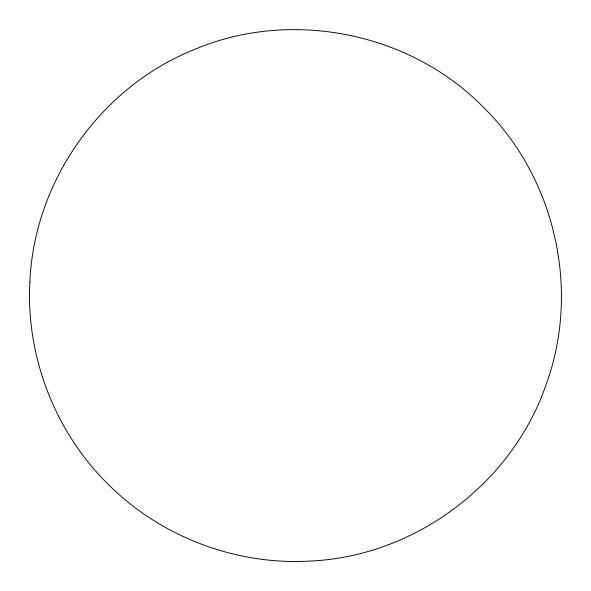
<?xml version="1.0" encoding="UTF-8"?>
<svg xmlns="http://www.w3.org/2000/svg" width="591" height="591" viewBox="0 0 591 591"><rect width="100%" height="100%" fill="white"/><g stroke="black" fill="none" stroke-linecap="round" stroke-linejoin="round"><path stroke-width="0.89" d="M29.868 282.454C25.952 356.462 54.837 431.341 107.444 483.556C159.644 536.148 234.494 565.033 308.487 561.132L308.532 561.132C413.634 557.202 511.636 484.531 545.907 385.096C580.798 290.654 555.481 177.898 483.556 107.444C410.065 32.217 290.41 8.414 193.722 49.792C100.315 87.357 33.776 181.843 29.868 282.454"/></g></svg>
